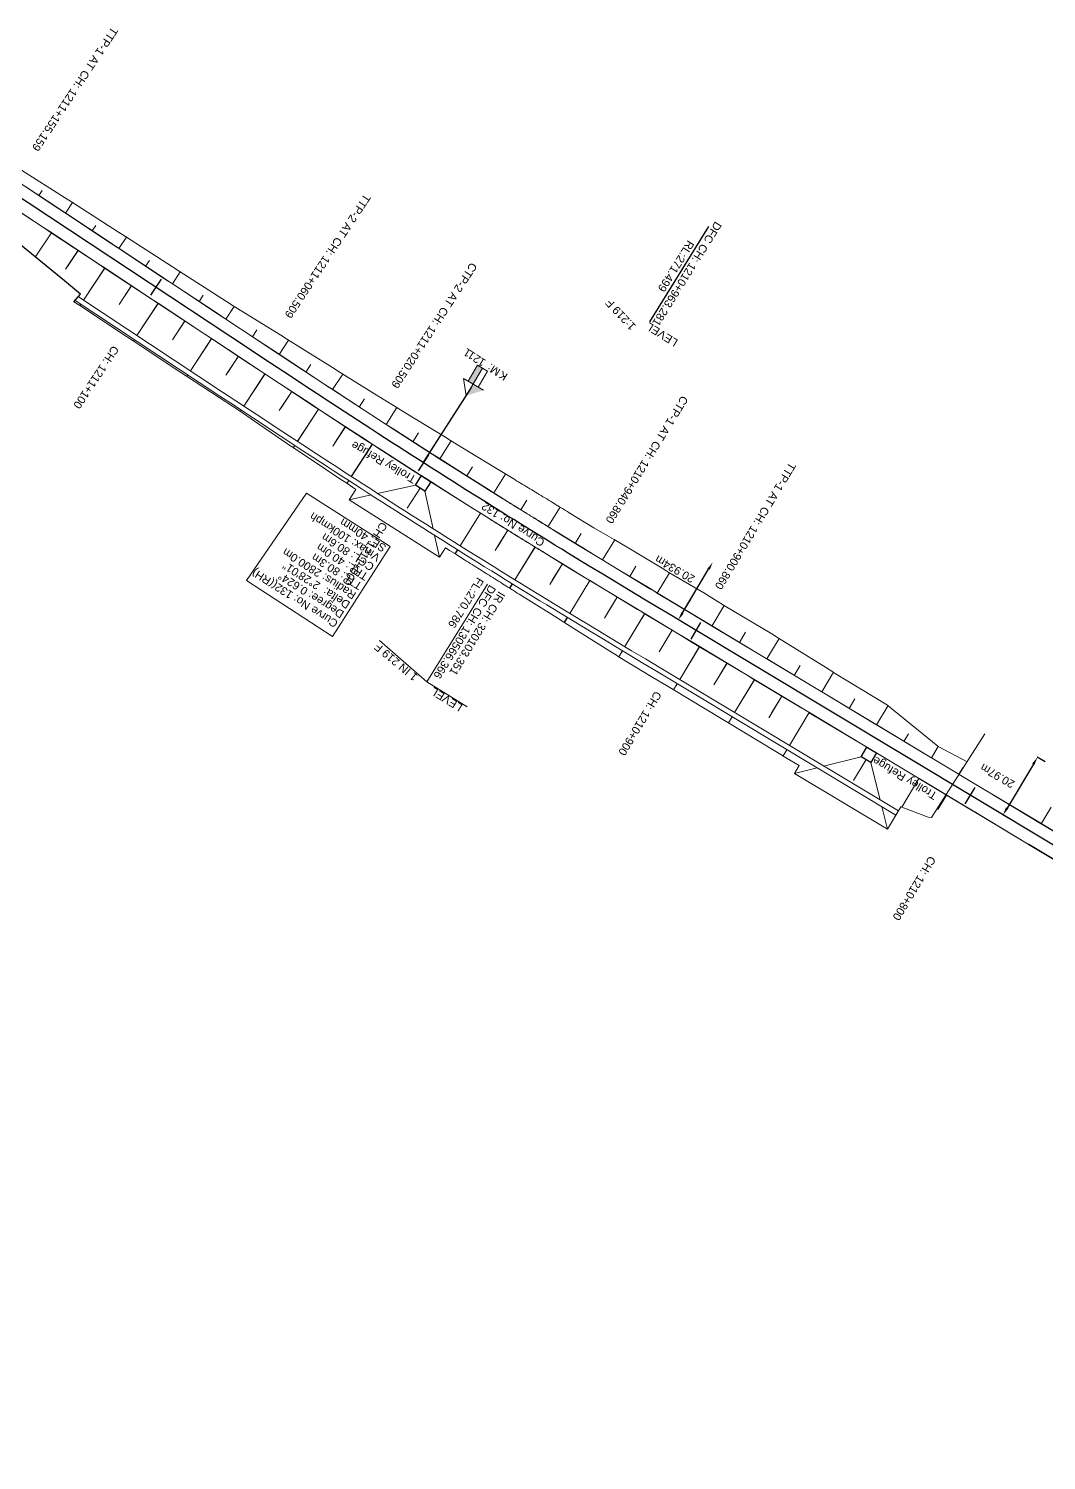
# Model space of a CAD drawing. Header units: metres. Extents: x 618805 to 628804, y 3390925 to 3396999.
# Drawn here: x 628157.8 to 628475.9, y 3390962.6 to 3391409.9 of the extents above; entities that cross this region are included whole.
import ezdxf

# ---------------------------------------------------------------- set-up
doc = ezdxf.new("R2010")
doc.units = ezdxf.units.M
doc.header["$MEASUREMENT"] = 0
doc.layers.get('Defpoints').update_dxf_attribs({"lineweight": 0})
for name, color, linetype, lineweight in [('C-ALIG-LABL-DG', 1, 'Continuous', 25), ('Km post', 1, 'Continuous', 13), ('Proposed Curve_Details', 10, 'Continuous', 0), ('PROPOSED DFCC TOE LINE', 239, 'Continuous', 0), ('PROPOSED DFCC TOE SLOPES', 239, 'Continuous', 0), ('PROPOSED DFCC TRACK', 1, 'Continuous', 0), ('PROPOSED FORMATION LINE - PLAN', 187, 'Continuous', 0), ('PROPOSED GRADES IN PLAN', 10, 'Continuous', 0), ('PROPOSED RETAINING WALL', 154, 'Continuous', 30)]:
    doc.layers.add(name, color=color, linetype=linetype, lineweight=lineweight)
doc.layers.add('Dimension', color=10, linetype='Continuous')
doc.layers.add('Trolley Refuse', color=10, linetype='Continuous')
doc.styles.add('ARIAL', font='arial.ttf')
doc.styles.get("Standard").update_dxf_attribs({"font": 'arial.ttf'})
doc.styles.add('Style-Arial', font='arial.ttf')
doc.dimstyles.get("Standard").update_dxf_attribs({"dimtxt": 2.5, "dimasz": 2.5, "dimexe": 0.18, "dimexo": 0.0625, "dimgap": 0.09, "dimtad": 0, "dimtih": 1, "dimtoh": 1, "dimdec": 3, "dimzin": 0, "dimdsep": 46, "dimtxsty": 'Standard', "dimcen": 0.09, "dimadec": 0, "dimazin": 0, "dimtfac": 1, "dimtdec": 3, "dimtofl": 0, "dimtmove": 0, "dimatfit": 3, "dimfxl": 1, "dimtolj": 1, "dimtzin": 0, "dimarcsym": 0})

# ---------------------------------------------------------------- blocks, each defined once
blk = doc.blocks.new('*D288')
at = {"layer": 'Defpoints', "color": 0, "transparency": 16777216}
for p in [(628475.59, 3391180.74), (628462.31, 3391164.24), (628464.82, 3391162.74)]:
    blk.add_point(p, dxfattribs=at)
at = {"layer": 'Dimension', "color": 0, "lineweight": -2, "transparency": 16777216}
for p, q in [((628475.48, 3391180.8), (628472.97, 3391182.3)), ((628471.8, 3391180.09), (628463.6, 3391166.39)), ((628464.71, 3391162.81), (628462.21, 3391164.31))]:
    blk.add_line(p, q, dxfattribs=at)
at = {"layer": 'Dimension', "color": 0, "transparency": 16777216}
for points in [[(628471.44, 3391180.31), (628472.15, 3391179.88), (628473.08, 3391182.24)], [(628463.24, 3391166.6), (628463.96, 3391166.17), (628462.31, 3391164.24)]]:
    blk.add_solid(points, dxfattribs=at)
at = {"layer": 'Dimension', "color": 0, "lineweight": 0, "transparency": 16777216, "insert": (628460.57, 3391176.43), "char_height": 2.5, "attachment_point": 5, "rotation": 150, "style": 'Style-Arial'}
blk.add_mtext('\\A1;20.97m', dxfattribs=at)
blk = doc.blocks.new('TerminatorOpen_0.5')
at = {"color": 0, "linetype": 'ByBlock', "lineweight": -2}
for q in [(-1, 0.25), (-1, 0), (-1, -0.25)]:
    blk.add_line((0, 0), q, dxfattribs=at)
blk = doc.blocks.new('*D289')
at = {"layer": 'Defpoints', "color": 0, "transparency": 16777216}
for p in [(628371.61, 3391243.16), (628371.61, 3391243.16), (628360.87, 3391225.19)]:
    blk.add_point(p, dxfattribs=at)
at = {"layer": 'Dimension', "color": 0, "lineweight": -2, "transparency": 16777216}
blk.add_line((628362.15, 3391227.34), (628370.33, 3391241.01), dxfattribs=at)
at = {"layer": 'Dimension', "color": 0, "transparency": 16777216}
for points in [[(628369.97, 3391241.23), (628370.69, 3391240.8), (628371.61, 3391243.16)], [(628361.79, 3391227.55), (628362.51, 3391227.13), (628360.87, 3391225.19)]]:
    blk.add_solid(points, dxfattribs=at)
at = {"layer": 'Dimension', "color": 0, "lineweight": 0, "transparency": 16777216, "insert": (628359.77, 3391241.03), "char_height": 2.5, "attachment_point": 5, "rotation": 150, "style": 'Style-Arial'}
blk.add_mtext('\\A1;20.934m', dxfattribs=at)
blk = doc.blocks.new('KM Post')
at = {"layer": 'Km post', "lineweight": 13}
h = blk.add_hatch(color=256, dxfattribs=at)
h.paths.add_polyline_path([(-0.11, -9.66), (1.51, -9.66), (1.51, -4.55), (-0.11, -4.55)])
h.paths.add_polyline_path([(-0.11, -4.55), (-0.11, -0.76), (-3.47, -4.55)])
for p, q in [((-0.11, -9.66), (-0.11, -0.76)), ((3.01, -4.55), (-0.11, -0.76)), ((3.01, -4.55), (-3.47, -4.55))]:
    blk.add_line(p, q, dxfattribs=at)
blk.add_lwpolyline([(1.51, -4.55), (1.51, -9.66), (-1.74, -9.66), (-1.74, -4.55)], dxfattribs=at)
blk = doc.blocks.new('Tick Hor')
blk.add_lwpolyline([(-0.5, 0), (0.5, 0)])

msp = doc.modelspace()

# ---------------------------------------------------------------- linework, layer by layer
at = {"layer": 'C-ALIG-LABL-DG', "color": 1, "linetype": 'Continuous', "lineweight": 25}
for p, q in [((628370.3094, 3391348.0488), (628351.8232, 3391318.3291)), ((628281.1586, 3391274.2422), (628296.2581, 3391297.8219))]:
    msp.add_line(p, q, dxfattribs=at)
at = {"layer": 'Proposed Curve_Details'}
msp.add_lwpolyline([(628270.7714, 3391248.115), (628252.8096, 3391219.9633), (628225.9235, 3391237.4617), (628244.6397, 3391264.788)], close=True, dxfattribs=at)
at = {"layer": 'PROPOSED DFCC TOE LINE', "lineweight": 0, "flags": 128}
for points in [[(628155.6339, 3391365.7184), (628169.0987, 3391357.1385), (628171.2781, 3391355.7583), (628185.9417, 3391346.3418), (628188.1082, 3391344.9499), (628202.7575, 3391335.4795), (628204.9082, 3391334.0962), (628219.627, 3391324.6699), (628221.7679, 3391323.3328), (628232.0781, 3391316.9628), (628236.6462, 3391314.116), (628238.7706, 3391312.7904), (628243.3899, 3391309.9095), (628253.5792, 3391303.5245), (628254.6664, 3391302.831), (628255.6926, 3391302.1769), (628265.9681, 3391295.822), (628270.5368, 3391293.0003), (628272.6434, 3391291.6725), (628275.6973, 3391289.7506), (628285.4969, 3391283.792), (628287.5459, 3391282.5314), (628289.6273, 3391281.2423), (628295.2755, 3391277.804), (628304.573, 3391272.1678), (628305.0786, 3391271.8579), (628306.6558, 3391270.8918), (628309.7439, 3391269.0027), (628310.3301, 3391268.6444), (628310.9163, 3391268.2861), (628311.5037, 3391267.9297), (628312.0943, 3391267.5785), (628312.6849, 3391267.2273), (628313.2755, 3391266.8761), (628313.8645, 3391266.5223), (628314.4513, 3391266.165), (628314.8765, 3391265.906), (628315.038, 3391265.8076), (628315.6248, 3391265.4503), (628316.2115, 3391265.0929), (628316.7982, 3391264.7355), (628317.3849, 3391264.378), (628317.9716, 3391264.0206), (628318.5582, 3391263.6631), (628319.1449, 3391263.3056), (628319.7315, 3391262.9481), (628320.3181, 3391262.5905), (628320.9047, 3391262.233), (628321.4913, 3391261.8754), (628321.5649, 3391261.8305), (628322.0778, 3391261.5177), (628322.6644, 3391261.1601), (628323.2509, 3391260.8024), (628323.6796, 3391260.541), (628323.8374, 3391260.4447), (628324.4239, 3391260.087), (628324.6646, 3391259.9402), (628325.0103, 3391259.7293), (628325.5968, 3391259.3715), (628326.1832, 3391259.0137), (628326.7697, 3391258.6559), (628334.459, 3391253.9856), (628338.6333, 3391251.5528), (628340.7751, 3391250.3067), (628345.931, 3391247.2738), (628355.8261, 3391241.298), (628357.3119, 3391240.3786), (628357.879, 3391240.0278), (628368.7766, 3391233.5882), (628372.9605, 3391231.0044), (628375.0219, 3391229.7419), (628390.1199, 3391220.8386), (628392.2027, 3391219.5035), (628407.1142, 3391210.2303), (628409.1649, 3391208.9012), (628409.3596, 3391208.775), (628426.2417, 3391198.4896), (628426.4401, 3391198.3696), (628441.9277, 3391185.7631), (628442.0604, 3391185.6092), (628451.0976, 3391180.8436)], [(628438.9565, 3391163.544), (628430.6849, 3391166.6741), (628430.504, 3391166.7478), (628430.3984, 3391166.7773), (628426.1903, 3391159.778), (628397.1727, 3391177.2239), (628398.6184, 3391179.6285), (628393.6574, 3391182.6379), (628393.4587, 3391182.7574), (628391.366, 3391184.0165), (628376.3187, 3391193.0637), (628374.1991, 3391194.3376), (628359.1961, 3391203.3991), (628357.1265, 3391204.6479), (628352.9193, 3391207.1929), (628342.0761, 3391213.7658), (628341.5101, 3391214.1228), (628340.0264, 3391215.059), (628330.1991, 3391221.2746), (628325.1027, 3391224.4986), (628322.9869, 3391225.831), (628318.8318, 3391228.3892), (628311.1179, 3391233.2044), (628310.5296, 3391233.5732), (628309.9415, 3391233.9423), (628309.3536, 3391234.3117), (628309.0071, 3391234.5296), (628308.7658, 3391234.6814), (628308.1783, 3391235.0515), (628308.0203, 3391235.1511), (628307.591, 3391235.4218), (628307.0039, 3391235.7925), (628306.417, 3391236.1635), (628305.9039, 3391236.4882), (628305.8303, 3391236.5349), (628305.2438, 3391236.9065), (628304.6575, 3391237.2785), (628304.0714, 3391237.6508), (628303.4855, 3391238.0234), (628302.8971, 3391238.392), (628302.3078, 3391238.7592), (628301.7188, 3391239.1267), (628301.1299, 3391239.4945), (628300.5413, 3391239.8627), (628299.9529, 3391240.2312), (628299.3647, 3391240.6001), (628299.2027, 3391240.7017), (628298.7766, 3391240.9692), (628298.1888, 3391241.3387), (628297.6012, 3391241.7086), (628297.0139, 3391242.0787), (628296.4267, 3391242.4492), (628295.8397, 3391242.8201), (628295.2529, 3391243.1912), (628294.6664, 3391243.5627), (628294.079, 3391243.9328), (628290.9846, 3391245.884), (628289.4046, 3391246.8825), (628288.8981, 3391247.2029), (628288.1164, 3391247.6992), (628286.2144, 3391244.7184), (628258.0073, 3391262.7169), (628260.0791, 3391265.9637), (628257.2358, 3391267.8489), (628255.1376, 3391269.2361), (628250.618, 3391272.2332), (628240.4862, 3391278.9954), (628239.4685, 3391279.6775), (628238.3906, 3391280.4004), (628228.4474, 3391287.2629), (628223.9388, 3391290.3368), (628221.848, 3391291.7204), (628217.3311, 3391294.651), (628207.1871, 3391301.2726), (628205.0832, 3391302.6655), (628190.5379, 3391312.3544), (628188.4079, 3391313.769), (628173.8391, 3391323.3613), (628171.9766, 3391324.5497)]]:
    msp.add_lwpolyline(points, dxfattribs=at)
for points in [[(628428.8363, 3391164.1792), (628354.0645, 3391209.0993), (628349.778, 3391211.6747), (628345.4894, 3391214.2526), (628341.1986, 3391216.8345), (628336.9062, 3391219.4213), (628332.6045, 3391222.0188), (628328.3091, 3391224.6192), (628324.0138, 3391227.2273), (628319.7325, 3391229.8362, -0.00719228), (628251.1606, 3391273.067), (628246.9483, 3391275.8132), (628242.7431, 3391278.5641), (628238.5449, 3391281.3186), (628234.3593, 3391284.0714), (628230.1714, 3391286.8311), (628225.9886, 3391289.5915), (628221.8102, 3391292.3516), (628217.6356, 3391295.1106), (628172.3932, 3391325.0136)], [(628429.6092, 3391165.4647), (628354.837, 3391210.3851), (628350.5505, 3391212.9604), (628346.2622, 3391215.5382), (628341.9719, 3391218.1198), (628337.6804, 3391220.706), (628333.3806, 3391223.3025), (628329.0868, 3391225.9019), (628324.7934, 3391228.5089), (628320.5131, 3391231.1171, -0.00719228), (628251.9787, 3391274.3242), (628247.7685, 3391277.0691), (628243.5651, 3391279.8188), (628239.3684, 3391282.5723), (628235.1836, 3391285.3246), (628230.9968, 3391288.0836), (628226.8148, 3391290.8435), (628222.637, 3391293.6032), (628218.4627, 3391296.362), (628173.4065, 3391326.1419)]]:
    msp.add_lwpolyline(points, format="xyb", dxfattribs=at)
at = {"layer": 'PROPOSED DFCC TOE SLOPES', "flags": 128}
for points in [[(628161.0442, 3391357.7472), (628162.0961, 3391359.3387)], [(628169.3867, 3391352.2332), (628171.5859, 3391355.5606)], [(628177.7291, 3391346.7193), (628178.8651, 3391348.438)], [(628164.9782, 3391346.1568), (628159.9252, 3391338.5118)], [(628164.9524, 3391346.1139), (628159.9269, 3391338.5104)], [(628186.0715, 3391341.2053), (628188.4153, 3391344.7514)], [(628173.3207, 3391340.6429), (628169.3987, 3391334.7091)], [(628173.2949, 3391340.6), (628169.9865, 3391335.5945)], [(628181.6631, 3391335.1289), (628175.0188, 3391325.0763)], [(628181.6373, 3391335.086), (628175.0206, 3391325.0751)], [(628194.414, 3391335.6914), (628195.6138, 3391337.5067)], [(628202.7564, 3391330.1774), (628205.2161, 3391333.8989)], [(628190.0055, 3391329.615), (628186.1145, 3391323.7279)], [(628189.9798, 3391329.5721), (628186.6714, 3391324.5666)], [(628211.0989, 3391324.6635), (628212.3685, 3391326.5844)], [(628174.1917, 3391323.8249), (628173.8713, 3391323.3401)], [(628198.348, 3391324.101), (628191.7037, 3391314.0484)], [(628198.3222, 3391324.0581), (628191.7055, 3391314.0472)], [(628219.4413, 3391319.1496), (628222.0792, 3391323.1405)], [(628206.6904, 3391318.5871), (628202.7915, 3391312.6881)], [(628206.6647, 3391318.5442), (628203.3563, 3391313.5387)], [(628227.7835, 3391313.6358), (628229.1867, 3391315.759)], [(628190.8766, 3391312.797), (628190.57, 3391312.3331)], [(628215.0329, 3391313.0731), (628208.3886, 3391303.0205)], [(628215.0071, 3391313.0302), (628208.3904, 3391303.0193)], [(628236.1229, 3391308.1249), (628239.0766, 3391312.5996)], [(628223.3753, 3391307.5592), (628219.4843, 3391301.6722)], [(628223.3758, 3391307.5589), (628219.4853, 3391301.6716)], [(628223.3496, 3391307.5163), (628220.0412, 3391302.5108)], [(628223.35, 3391307.516), (628220.042, 3391302.5103)], [(628231.7187, 3391302.0456), (628225.0752, 3391291.9926)], [(628231.7249, 3391302.0414), (628225.0915, 3391291.9818)], [(628244.4648, 3391302.6246), (628246.0058, 3391304.9646)], [(628207.5615, 3391301.7691), (628207.2194, 3391301.2515)], [(628231.6929, 3391302.0027), (628225.0769, 3391291.9912)], [(628231.6992, 3391301.9985), (628225.0931, 3391291.9805)], [(628252.8065, 3391297.1376), (628255.9899, 3391301.993)], [(628240.0733, 3391296.5364), (628236.1539, 3391290.5928)], [(628240.0798, 3391296.5321), (628236.1665, 3391290.5842)], [(628240.0475, 3391296.4935), (628236.7445, 3391291.4845)], [(628240.054, 3391296.4892), (628236.7562, 3391291.4768)], [(628261.1592, 3391291.6791), (628262.8117, 3391294.2156)], [(628224.2482, 3391290.7412), (628223.9679, 3391290.317)], [(628224.2657, 3391290.7296), (628223.9857, 3391290.3048)], [(628248.4338, 3391291.0357), (628241.8111, 3391280.9697)], [(628248.4081, 3391290.9928), (628241.8124, 3391280.968)], [(628248.4534, 3391291.023), (628241.8617, 3391280.9364)], [(628248.4276, 3391290.9801), (628241.863, 3391280.9349)], [(628269.5227, 3391286.2471), (628272.9178, 3391291.4998)], [(628256.8244, 3391285.5525), (628252.8516, 3391279.4732)], [(628256.8413, 3391285.5414), (628252.8847, 3391279.4513)], [(628256.7986, 3391285.5096), (628253.5163, 3391280.487)], [(628256.8156, 3391285.4985), (628253.5467, 3391280.4671)], [(628240.9866, 3391279.7166), (628240.5042, 3391278.9834)], [(628241.0412, 3391279.6808), (628240.5608, 3391278.9457)], [(628265.2269, 3391280.0933), (628258.662, 3391269.9886)], [(628265.2012, 3391280.0505), (628258.6635, 3391269.9876)], [(628265.2553, 3391280.075), (628258.7356, 3391269.941)], [(628265.2295, 3391280.0321), (628258.7369, 3391269.9402)], [(628277.9112, 3391280.8512), (628279.6541, 3391283.5681)], [(628286.3125, 3391275.4763), (628289.8836, 3391281.0863)], [(628294.7374, 3391270.1401), (628296.5619, 3391273.0292)], [(628303.1783, 3391264.8254), (628306.8908, 3391270.748)], [(628257.8448, 3391268.7308), (628257.261, 3391267.8322)], [(628257.924, 3391268.6795), (628257.3437, 3391267.7774)], [(628278.6935, 3391267.2873), (628266.8996, 3391264.6816)], [(628280.1688, 3391266.3459), (628276.1398, 3391260.0318)], [(628264.8342, 3391264.2252), (628258.0073, 3391262.7169)], [(628281.644, 3391265.4046), (628284.2433, 3391253.6397)], [(628311.6376, 3391259.5463), (628313.516, 3391262.5684)], [(628299.0597, 3391258.5553), (628292.6386, 3391248.3585)], [(628299.0339, 3391258.5124), (628292.6395, 3391248.358)], [(628299.0856, 3391258.5391), (628292.7058, 3391248.3164)], [(628299.0598, 3391258.4962), (628292.7065, 3391248.316)], [(628320.1163, 3391254.2971), (628323.8872, 3391260.4143)], [(628307.5689, 3391253.2445), (628303.5793, 3391246.8517)], [(628307.5918, 3391253.2303), (628303.6249, 3391246.8232)], [(628307.5432, 3391253.2016), (628304.3665, 3391248.1115)], [(628307.5661, 3391253.1874), (628304.4076, 3391248.086)], [(628284.6987, 3391251.5785), (628286.2144, 3391244.7184)], [(628328.6171, 3391249.0795), (628330.5026, 3391252.1615)], [(628337.1345, 3391243.8862), (628340.9659, 3391250.1944)], [(628291.8393, 3391247.0892), (628291.0532, 3391245.8408)], [(628291.9116, 3391247.0439), (628291.1304, 3391245.7921)], [(628316.0941, 3391247.9661), (628309.7508, 3391237.7208)], [(628316.0683, 3391247.9232), (628309.7514, 3391237.7205)], [(628316.1187, 3391247.9509), (628309.8148, 3391237.6814)], [(628316.093, 3391247.908), (628309.8152, 3391237.6811)], [(628324.6413, 3391242.7197), (628320.6567, 3391236.2285)], [(628324.6604, 3391242.708), (628320.695, 3391236.2047)], [(628324.6155, 3391242.6768), (628321.4767, 3391237.5634)], [(628324.6347, 3391242.6651), (628321.511, 3391237.5423)], [(628345.6747, 3391238.7193), (628347.602, 3391241.91)], [(628354.2287, 3391233.5607), (628358.0585, 3391239.9217)], [(628308.9612, 3391236.4455), (628308.1206, 3391235.0878)], [(628309.0301, 3391236.403), (628308.1943, 3391235.0414)], [(628333.1726, 3391237.459), (628326.9253, 3391227.2134)], [(628333.1984, 3391237.5019), (628326.9254, 3391227.2143)], [(628333.1949, 3391237.4455), (628326.9831, 3391227.1784)], [(628333.2207, 3391237.4883), (628326.9833, 3391227.1791)], [(628341.7766, 3391232.3118), (628337.7597, 3391225.6725)], [(628341.7859, 3391232.3062), (628337.7784, 3391225.6609)], [(628341.7508, 3391232.2689), (628338.6449, 3391227.1354)], [(628341.7602, 3391232.2633), (628338.6616, 3391227.1253)], [(628362.7943, 3391228.412), (628364.7259, 3391231.6262)], [(628350.3235, 3391227.0991), (628344.1264, 3391216.8231)], [(628350.3492, 3391227.142), (628344.1265, 3391216.8233)], [(628350.3329, 3391227.0935), (628344.1507, 3391216.8085)], [(628350.3586, 3391227.1363), (628344.1508, 3391216.8087)], [(628371.3652, 3391223.2622), (628375.1964, 3391229.639)], [(628326.1445, 3391225.9336), (628325.223, 3391224.4224)], [(628326.2069, 3391225.8957), (628325.2899, 3391224.3801)], [(628358.9294, 3391221.9845), (628354.8686, 3391215.2287)], [(628358.9306, 3391221.9838), (628354.871, 3391215.2273)], [(628358.9037, 3391221.9417), (628355.8126, 3391216.7992)], [(628358.9048, 3391221.941), (628355.8147, 3391216.7979)], [(628379.9371, 3391218.1126), (628381.8736, 3391221.336)], [(628388.5091, 3391212.9628), (628392.3744, 3391219.3967)], [(628343.3519, 3391215.5388), (628342.2273, 3391213.6741)], [(628343.378, 3391215.5231), (628342.2562, 3391213.6567)], [(628367.5023, 3391216.8335), (628361.2963, 3391206.5046)], [(628367.4766, 3391216.7907), (628361.2963, 3391206.5046)], [(628367.5027, 3391216.8333), (628361.2972, 3391206.504)], [(628367.477, 3391216.7905), (628361.2972, 3391206.504)], [(628376.0748, 3391211.6836), (628372.0019, 3391204.9041)], [(628376.049, 3391211.6407), (628372.9591, 3391206.4975)], [(628397.0812, 3391207.8131), (628398.9742, 3391210.9641)], [(628405.6532, 3391202.6633), (628409.3346, 3391208.7912)], [(628360.5237, 3391205.2188), (628359.368, 3391203.2953)], [(628360.5248, 3391205.2182), (628359.3692, 3391203.2946)], [(628384.6468, 3391206.5338), (628378.4413, 3391196.2045)], [(628384.621, 3391206.4909), (628378.4413, 3391196.2045)], [(628393.2188, 3391201.384), (628389.1405, 3391194.5954)], [(628393.1931, 3391201.3412), (628390.1032, 3391196.1979)], [(628414.2252, 3391197.5135), (628416.0497, 3391200.5505)], [(628377.6689, 3391194.9187), (628376.4919, 3391192.9596)], [(628401.7909, 3391196.2343), (628395.5854, 3391185.9049)], [(628401.7651, 3391196.1914), (628395.5854, 3391185.9049)], [(628422.7973, 3391192.3638), (628426.4146, 3391198.385)], [(628431.3693, 3391187.214), (628432.8104, 3391189.6127)], [(628394.813, 3391184.6191), (628393.6319, 3391182.6532)], [(628418.0029, 3391182.4117), (628406.2658, 3391179.4886)], [(628419.5027, 3391181.51), (628415.5921, 3391175.0055)], [(628439.9414, 3391182.0642), (628442.0685, 3391185.605)], [(628404.2067, 3391178.9757), (628397.1727, 3391177.2239)], [(628421.0025, 3391180.6082), (628423.9233, 3391168.8806)], [(628448.5134, 3391176.9145), (628449.7206, 3391178.9238)], [(628436.0533, 3391175.5923), (628430.6927, 3391166.6694)], [(628444.6254, 3391170.4426), (628441.9234, 3391165.945)], [(628424.4358, 3391166.8229), (628426.1903, 3391159.778)], [(628474.2296, 3391161.4652), (628477.3174, 3391166.605)]]:
    msp.add_lwpolyline(points, dxfattribs=at)
at = {"layer": 'PROPOSED DFCC TOE SLOPES', "linetype": 'Continuous', "lineweight": 0, "flags": 128}
msp.add_lwpolyline([(628448.5133, 3391176.915), (628449.7198, 3391178.9235)], dxfattribs=at)
at = {"layer": 'PROPOSED DFCC TRACK', "color": 12, "linetype": 'Continuous', "lineweight": 30, "flags": 128}
msp.add_lwpolyline([(628798.0361, 3390962.5597), (628362.9736, 3391223.9289), (628358.6877, 3391226.504), (628354.4023, 3391229.08), (628350.1181, 3391231.6579), (628345.8357, 3391234.2386), (628341.5555, 3391236.8232), (628337.2783, 3391239.4126), (628333.0045, 3391242.0077), (628328.7347, 3391244.6095, -0.00719228), (628260.5964, 3391287.5672), (628256.4079, 3391290.2979), (628252.2237, 3391293.0351), (628248.0431, 3391295.7779), (628243.8657, 3391298.5254), (628239.6907, 3391301.2767), (628235.5175, 3391304.0307), (628231.3456, 3391306.7866), (628227.1742, 3391309.5434), (628151.5443, 3391359.531)], format="xyb", dxfattribs=at)
at = {"layer": 'PROPOSED DFCC TRACK', "linetype": 'Continuous', "flags": 128}
msp.add_lwpolyline([(628456.6711, 3391189.5954), (628440.0017, 3391163.42), (628438.9565, 3391163.544)], dxfattribs=at)
at = {"layer": 'PROPOSED FORMATION LINE - PLAN', "lineweight": 0, "flags": 128}
for points in [[(628491.2004, 3391151.2698), (628474.2027, 3391161.4813), (628474.0563, 3391161.5693), (628457.1231, 3391171.7421), (628456.9122, 3391171.8688), (628439.9336, 3391182.0689), (628439.7681, 3391182.1683), (628422.8228, 3391192.3485), (628422.624, 3391192.4679), (628405.6787, 3391202.648), (628405.4799, 3391202.7674), (628403.3864, 3391204.0251), (628388.3359, 3391213.0669), (628386.216, 3391214.3404), (628371.1918, 3391223.3664), (628369.1198, 3391224.6112), (628364.9048, 3391227.1434), (628354.0515, 3391233.6672), (628353.4798, 3391234.0113), (628351.9815, 3391234.9132), (628342.0708, 3391240.8942), (628336.9457, 3391244.0007), (628334.8238, 3391245.2903), (628330.6887, 3391247.8101), (628322.9979, 3391252.5226), (628322.4113, 3391252.8835), (628321.8247, 3391253.2445), (628321.2383, 3391253.6056), (628320.8926, 3391253.8186), (628320.6519, 3391253.9669), (628320.0656, 3391254.3284), (628319.9079, 3391254.4256), (628319.4795, 3391254.6899), (628318.8934, 3391255.0517), (628318.3074, 3391255.4135), (628317.795, 3391255.7301), (628317.7214, 3391255.7755), (628317.1356, 3391256.1377), (628316.5499, 3391256.5), (628315.9642, 3391256.8624), (628315.3787, 3391257.225), (628314.7932, 3391257.5878), (628314.2078, 3391257.9506), (628313.6225, 3391258.3136), (628313.0373, 3391258.6768), (628312.4522, 3391259.0401), (628311.8672, 3391259.4036), (628311.2822, 3391259.7672), (628311.1212, 3391259.8673), (628310.6974, 3391260.1309), (628310.1126, 3391260.4948), (628309.528, 3391260.8588), (628308.9434, 3391261.223), (628308.3589, 3391261.5873), (628307.7745, 3391261.9518), (628307.1902, 3391262.3164), (628306.606, 3391262.6811), (628306.0219, 3391263.046), (628302.9456, 3391264.971), (628301.3748, 3391265.9561), (628300.8713, 3391266.2721), (628291.6534, 3391272.0849), (628286.0589, 3391275.6373), (628283.9895, 3391276.9561), (628281.9574, 3391278.2536), (628272.2867, 3391284.4621), (628269.2489, 3391286.424), (628267.1541, 3391287.7801), (628262.6417, 3391290.7103), (628252.5129, 3391297.3295), (628251.4941, 3391297.9981), (628250.4148, 3391298.7067), (628240.3647, 3391305.3245), (628235.8207, 3391308.3245), (628233.7314, 3391309.7048), (628229.242, 3391312.6718), (628219.1362, 3391319.3512), (628217.0312, 3391320.7425), (628202.4513, 3391330.3791), (628200.3182, 3391331.789), (628185.7665, 3391341.407), (628183.6184, 3391342.8268), (628169.0816, 3391352.4349), (628166.9298, 3391353.8571), (628153.6121, 3391362.6595)], [(628491.2261, 3391151.3126), (628474.2285, 3391161.5242), (628474.082, 3391161.6121), (628457.1488, 3391171.785), (628456.938, 3391171.9117), (628439.9593, 3391182.1118), (628439.7939, 3391182.2112), (628422.8485, 3391192.3913), (628422.6498, 3391192.5107), (628405.7044, 3391202.6908), (628405.5057, 3391202.8102), (628403.4121, 3391204.068), (628388.3616, 3391213.1098), (628386.2418, 3391214.3833), (628371.2175, 3391223.4093), (628369.1455, 3391224.6541), (628364.9305, 3391227.1863), (628354.0773, 3391233.71), (628353.5055, 3391234.0541), (628352.0073, 3391234.956), (628342.0966, 3391240.9369), (628336.9716, 3391244.0434), (628334.8498, 3391245.333), (628330.7148, 3391247.8528), (628323.0241, 3391252.5652), (628322.4375, 3391252.9261), (628321.8509, 3391253.2871), (628321.2645, 3391253.6482), (628320.9188, 3391253.8612), (628320.6782, 3391254.0095), (628320.0919, 3391254.3709), (628319.9342, 3391254.4682), (628319.5057, 3391254.7325), (628318.9196, 3391255.0942), (628318.3336, 3391255.4561), (628317.8213, 3391255.7726), (628317.7477, 3391255.8181), (628317.1619, 3391256.1802), (628316.5762, 3391256.5425), (628315.9905, 3391256.9049), (628315.405, 3391257.2675), (628314.8195, 3391257.6303), (628314.2342, 3391257.9931), (628313.6489, 3391258.3561), (628313.0637, 3391258.7193), (628312.4786, 3391259.0826), (628311.8936, 3391259.446), (628311.3086, 3391259.8096), (628311.1476, 3391259.9098), (628310.7238, 3391260.1734), (628310.1391, 3391260.5372), (628309.5544, 3391260.9013), (628308.9698, 3391261.2654), (628308.3854, 3391261.6297), (628307.801, 3391261.9942), (628307.2167, 3391262.3588), (628306.6325, 3391262.7235), (628306.0484, 3391263.0884), (628302.9721, 3391265.0134), (628301.4013, 3391265.9984), (628300.8979, 3391266.3145), (628291.6802, 3391272.1271), (628286.0858, 3391275.6795), (628284.0164, 3391276.9983), (628281.9843, 3391278.2957), (628272.3138, 3391284.5041), (628269.2761, 3391286.4659), (628267.1813, 3391287.8221), (628262.669, 3391290.7522), (628252.5403, 3391297.3713), (628251.5215, 3391298.0399), (628250.4422, 3391298.7485), (628240.3922, 3391305.3662), (628235.8482, 3391308.3662), (628233.759, 3391309.7465), (628229.2695, 3391312.7135), (628219.1638, 3391319.3929), (628217.0588, 3391320.7842), (628202.4789, 3391330.4208), (628200.3458, 3391331.8307), (628185.794, 3391341.4487), (628183.646, 3391342.8685), (628169.1091, 3391352.4766), (628166.9574, 3391353.8988), (628153.6396, 3391362.7012)], [(628487.3123, 3391144.7979), (628470.3146, 3391155.0094), (628470.1682, 3391155.0974), (628453.235, 3391165.2702), (628453.0241, 3391165.3969), (628436.0455, 3391175.597), (628435.88, 3391175.6964), (628418.9347, 3391185.8766), (628418.736, 3391185.996), (628401.7906, 3391196.1761), (628401.5919, 3391196.2955), (628399.4983, 3391197.5532), (628384.4478, 3391206.595), (628382.328, 3391207.8685), (628367.3037, 3391216.8945), (628365.2317, 3391218.1393), (628361.0167, 3391220.6715), (628350.1588, 3391227.1981), (628349.5866, 3391227.5425), (628348.0869, 3391228.4452), (628338.1622, 3391234.4346), (628333.0268, 3391237.5474), (628330.9001, 3391238.8399), (628326.7545, 3391241.3662), (628319.0429, 3391246.0914), (628318.4547, 3391246.4532), (628317.8666, 3391246.8152), (628317.2786, 3391247.1773), (628316.9319, 3391247.3909), (628316.6906, 3391247.5396), (628316.1028, 3391247.902), (628315.9446, 3391247.9995), (628315.515, 3391248.2646), (628314.9273, 3391248.6273), (628314.3397, 3391248.9901), (628313.826, 3391249.3075), (628313.7522, 3391249.3531), (628313.1648, 3391249.7162), (628312.5775, 3391250.0795), (628311.9903, 3391250.4429), (628311.4031, 3391250.8065), (628310.8161, 3391251.1702), (628310.2291, 3391251.5341), (628309.6422, 3391251.8981), (628309.0554, 3391252.2622), (628308.4688, 3391252.6265), (628307.8822, 3391252.9909), (628307.2956, 3391253.3555), (628307.1342, 3391253.4559), (628306.7092, 3391253.7202), (628306.1229, 3391254.0851), (628305.5366, 3391254.4501), (628304.9505, 3391254.8153), (628304.3644, 3391255.1806), (628303.7784, 3391255.546), (628303.1926, 3391255.9116), (628302.6068, 3391256.2773), (628302.0211, 3391256.6432), (628298.9364, 3391258.5734), (628297.3614, 3391259.5611), (628296.8566, 3391259.878), (628287.6138, 3391265.7065), (628282.0042, 3391269.2685), (628279.9292, 3391270.5908), (628277.8916, 3391271.8918), (628268.1948, 3391278.1171), (628265.1488, 3391280.0843), (628263.0483, 3391281.4441), (628258.5238, 3391284.3822), (628248.3718, 3391291.0166), (628247.3511, 3391291.6863), (628246.2699, 3391292.3963), (628236.2067, 3391299.0226), (628231.6594, 3391302.0248), (628229.5692, 3391303.4057), (628225.0789, 3391306.3733), (628214.9732, 3391313.0527), (628212.8682, 3391314.444), (628198.2883, 3391324.0806), (628196.1552, 3391325.4904), (628181.6034, 3391335.1084), (628179.4554, 3391336.5282), (628164.9185, 3391346.1363), (628162.7668, 3391347.5585), (628149.449, 3391356.3609)], [(628487.3381, 3391144.8407), (628470.3404, 3391155.0523), (628470.194, 3391155.1402), (628453.2607, 3391165.3131), (628453.0499, 3391165.4398), (628436.0712, 3391175.6399), (628435.9058, 3391175.7393), (628418.9605, 3391185.9194), (628418.7617, 3391186.0388), (628401.8164, 3391196.2189), (628401.6176, 3391196.3384), (628399.5241, 3391197.5961), (628384.4735, 3391206.6379), (628382.3537, 3391207.9114), (628367.3294, 3391216.9374), (628365.2574, 3391218.1822), (628361.0425, 3391220.7144), (628350.1846, 3391227.2409), (628349.6123, 3391227.5853), (628348.1127, 3391228.4881), (628338.188, 3391234.4774), (628333.0528, 3391237.5901), (628330.9261, 3391238.8826), (628326.7806, 3391241.4089), (628319.0691, 3391246.134), (628318.4809, 3391246.4958), (628317.8928, 3391246.8578), (628317.3048, 3391247.2199), (628316.9582, 3391247.4334), (628316.7168, 3391247.5822), (628316.129, 3391247.9446), (628315.9709, 3391248.0421), (628315.5412, 3391248.3071), (628314.9536, 3391248.6698), (628314.366, 3391249.0326), (628313.8523, 3391249.35), (628313.7785, 3391249.3956), (628313.1911, 3391249.7587), (628312.6038, 3391250.122), (628312.0166, 3391250.4854), (628311.4294, 3391250.849), (628310.8424, 3391251.2127), (628310.2555, 3391251.5765), (628309.6686, 3391251.9405), (628309.0818, 3391252.3047), (628308.4951, 3391252.669), (628307.9085, 3391253.0334), (628307.322, 3391253.398), (628307.1606, 3391253.4984), (628306.7356, 3391253.7627), (628306.1493, 3391254.1275), (628305.5631, 3391254.4925), (628304.9769, 3391254.8577), (628304.3909, 3391255.223), (628303.8049, 3391255.5884), (628303.219, 3391255.954), (628302.6332, 3391256.3197), (628302.0476, 3391256.6856), (628298.963, 3391258.6158), (628297.388, 3391259.6035), (628296.8832, 3391259.9204), (628287.6406, 3391265.7487), (628282.0311, 3391269.3107), (628279.9561, 3391270.633), (628277.9185, 3391271.934), (628268.2219, 3391278.1591), (628265.176, 3391280.1262), (628263.0755, 3391281.486), (628258.551, 3391284.4241), (628248.3992, 3391291.0584), (628247.3785, 3391291.7281), (628246.2973, 3391292.438), (628236.2342, 3391299.0644), (628231.6869, 3391302.0665), (628229.5967, 3391303.4474), (628225.1065, 3391306.415), (628215.0008, 3391313.0944), (628212.8957, 3391314.4857), (628198.3159, 3391324.1223), (628196.1828, 3391325.5321), (628181.631, 3391335.1502), (628179.4829, 3391336.5699), (628164.9461, 3391346.1781), (628162.7943, 3391347.6003), (628149.4766, 3391356.4026)]]:
    msp.add_lwpolyline(points, dxfattribs=at)
at = {"layer": 'PROPOSED GRADES IN PLAN', "linetype": 'Continuous', "lineweight": 0}
msp.add_line((628301.2373, 3391236.3734), (628282.2828, 3391205.7964), dxfattribs=at)
at = {"layer": 'PROPOSED GRADES IN PLAN', "linetype": 'Continuous', "lineweight": 0, "flags": 128}
msp.add_lwpolyline([(628294.9113, 3391197.968), (628282.2828, 3391205.7964), (628267.4554, 3391218.7556)], dxfattribs=at)
at = {"layer": 'PROPOSED RETAINING WALL', "flags": 128}
msp.add_lwpolyline([(628171.9766, 3391324.5497), (628174.0973, 3391326.911), (628169.0325, 3391331.0605), (628137.357, 3391356.9761), (628057.703, 3391403.9824)], dxfattribs=at)
at = {"layer": 'Trolley Refuse'}
for points in [[(628280.5762, 3391270.2378), (628283.5267, 3391268.3551), (628281.644, 3391265.4046), (628278.6935, 3391267.2873)], [(628419.8064, 3391185.4113), (628422.806, 3391183.6079), (628421.0025, 3391180.6082), (628418.0029, 3391182.4117)]]:
    msp.add_lwpolyline(points, close=True, dxfattribs=at)

# ---------------------------------------------------------------- block references
at = {"layer": 'C-ALIG-LABL-DG', "color": 1, "linetype": 'Continuous', "lineweight": 25}
for name, p, xscale, yscale, zscale, rotation in [('Tick Hor', (628197.5606, 3391329.1165), 6, 6, 6, 236.5372514532278), ('KM Post', (628293.9931, 3391294.5225), 1.123726034911932, 1.123726034911932, 1.123726034911932, 149.126), ('Tick Hor', (628281.1586, 3391274.2422), 5.999999999999999, 5.999999999999999, 5.999999999999999, 237.3661705042176), ('Tick Hor', (628366.2648, 3391221.7434), 6, 6, 6, 238.9855929886476), ('Tick Hor', (628451.9686, 3391170.218), 6, 6, 6, 238.9855929886476)]:
    msp.add_blockref(name, p, dxfattribs=dict(at, xscale=xscale, yscale=yscale, zscale=zscale, rotation=rotation))

# ---------------------------------------------------------------- texts
at = {"layer": 'C-ALIG-LABL-DG', "color": 1, "lineweight": 25, "style": 'ARIAL'}
for s, rotation, p in [('TTP-1 AT CH: 1211+155.159', 236.537251, (628183.8444, 3391410.6671)), ('TTP-2 AT CH: 1211+060.509', 236.537251, (628262.8061, 3391358.4773)), ('DFC CH: 1210+963.281', 238.117543, (628372.4313, 3391349.8727)), ('RL:271.499', 238.117543, (628363.8631, 3391344.006)), ('CTP-2 AT CH: 1211+020.509', 236.946507, (628296.0743, 3391337.0563)), ('1:219 F', 133.117543, (628347.7787, 3391317.0642)), ('LEVEL', 148.117543, (628360.9823, 3391312.5142)), ('CH: 1211+100', 236.537251, (628184.1412, 3391311.0803)), ('1', 147.234212, (628296.401, 3391309.1377)), ('1', 147.266275, (628297.7013, 3391308.3016)), ('2', 147.313583, (628299.3866, 3391307.2194)), ('1', 147.345647, (628300.922, 3391306.235)), (':', 147.39895, (628303.032, 3391304.8846)), ('M', 147.461397, (628305.522, 3391303.2944)), ('K', 147.517229, (628307.7892, 3391301.8497)), ('CTP-1 AT CH: 1210+940.860', 238.576337, (628361.9511, 3391295.4513)), ('TTP-1 AT CH: 1210+900.860', 238.985593, (628395.6067, 3391274.6441)), ('CH: 1211+000', 237.366171, (628268.0015, 3391256.0137)), ('CH: 1210+900', 238.985593, (628353.6281, 3391203.1504)), ('CH: 1210+800', 238.985593, (628439.3319, 3391151.625))]:
    msp.add_text(s, height=2.5, rotation=rotation, dxfattribs=at).set_placement(p)
at = {"layer": 'Proposed Curve_Details', "color": 1, "style": 'Style-Arial'}
msp.add_text('Curve No: 132', height=2.5, rotation=147.46064, dxfattribs=at).set_placement((628319.3928, 3391250.0054))
at = {"layer": 'Proposed Curve_Details', "color": 1, "lineweight": 0, "insert": (628269.8708, 3391248.3129), "char_height": 2.5, "attachment_point": 7, "rotation": 147.46064, "line_spacing_factor": 0.84, "style": 'Style-Arial'}
msp.add_mtext('Curve No: 132((RH)\\PDegree: 0.624%%D\\PDelta:  2%%D28\'01"\\PRadius: 2800.0m\\PTTL: 80.3m\\PTRL: 40.0m\\PCCL: 80.6m\\PVmax: 100kmph\\PSE: 40mm', dxfattribs=at)
at = {"layer": 'PROPOSED GRADES IN PLAN', "lineweight": 0, "insert": (628301.0496, 3391236.8613), "char_height": 2.5, "attachment_point": 4, "rotation": 238.205404, "line_spacing_factor": 1.08, "style": 'Style-Arial'}
msp.add_mtext('DFC CH: 130566.366\\PFL:270.786', dxfattribs=at)
at = {"layer": 'PROPOSED GRADES IN PLAN', "color": 7, "lineweight": 0, "insert": (628305.8154, 3391233.6799), "char_height": 2.5, "attachment_point": 4, "rotation": 238.592534, "line_spacing_factor": 1.08, "style": 'Style-Arial'}
msp.add_mtext('IR CH: 320103.351', dxfattribs=at)
at = {"layer": 'PROPOSED GRADES IN PLAN', "lineweight": 13, "char_height": 2.5, "line_spacing_factor": 0.84, "style": 'Style-Arial'}
for s, insert, attachment_point, rotation in [('1 IN 219 F', (628279.7072, 3391207.7371), 7, 140.040074), ('LEVEL', (628284.4478, 3391204.2583), 9, 148.205404)]:
    msp.add_mtext(s, dxfattribs=dict(at, insert=insert, attachment_point=attachment_point, rotation=rotation))
at = {"layer": 'Trolley Refuse'}
for rotation, p in [(150.166338, (628279.213, 3391269.8373)), (149.17669, (628442.016, 3391170.9364))]:
    msp.add_text('Trolley Refuge', height=2.5, rotation=rotation, dxfattribs=at).set_placement(p)

# ---------------------------------------------------------------- dimensions: what is measured, and where the dimension line sits
at = {"layer": 'Dimension', "color": 10, "lineweight": 0}
for base, p1, p2, angle, picture, middle in [((628371.6143, 3391243.1592), (628360.8689, 3391225.1935), (628371.6143, 3391243.1592), 59.116114, '*D289', (628359.7677, 3391241.0253)), ((628462.3142, 3391164.2426), (628475.5851, 3391180.7392), (628464.819, 3391162.744), 239.108869, '*D288', (628460.566, 3391176.4322))]:
    dim = msp.add_linear_dim(base=base, p1=p1, p2=p2, angle=angle, dimstyle='Standard', override={"dimexe": 0.125, "dimexo": 0.125, "dimgap": 0.125, "dimtad": 1, "dimtih": 0, "dimtoh": 0, "dimzin": 11, "dimpost": 'm', "dimtxsty": 'Style-Arial', "dimsah": 1, "dimadec": 4, "dimazin": 3, "dimtmove": 2, "dimldrblk": 'TerminatorOpen_0.5', "dimfrac": 2, "dimtzin": 11}, dxfattribs=at)
    dim.commit()
    dim.dimension.update_dxf_attribs({"geometry": picture, "text_midpoint": middle, "dimtype": 129, "text_rotation": 150})

doc.saveas('drawing.dxf')
